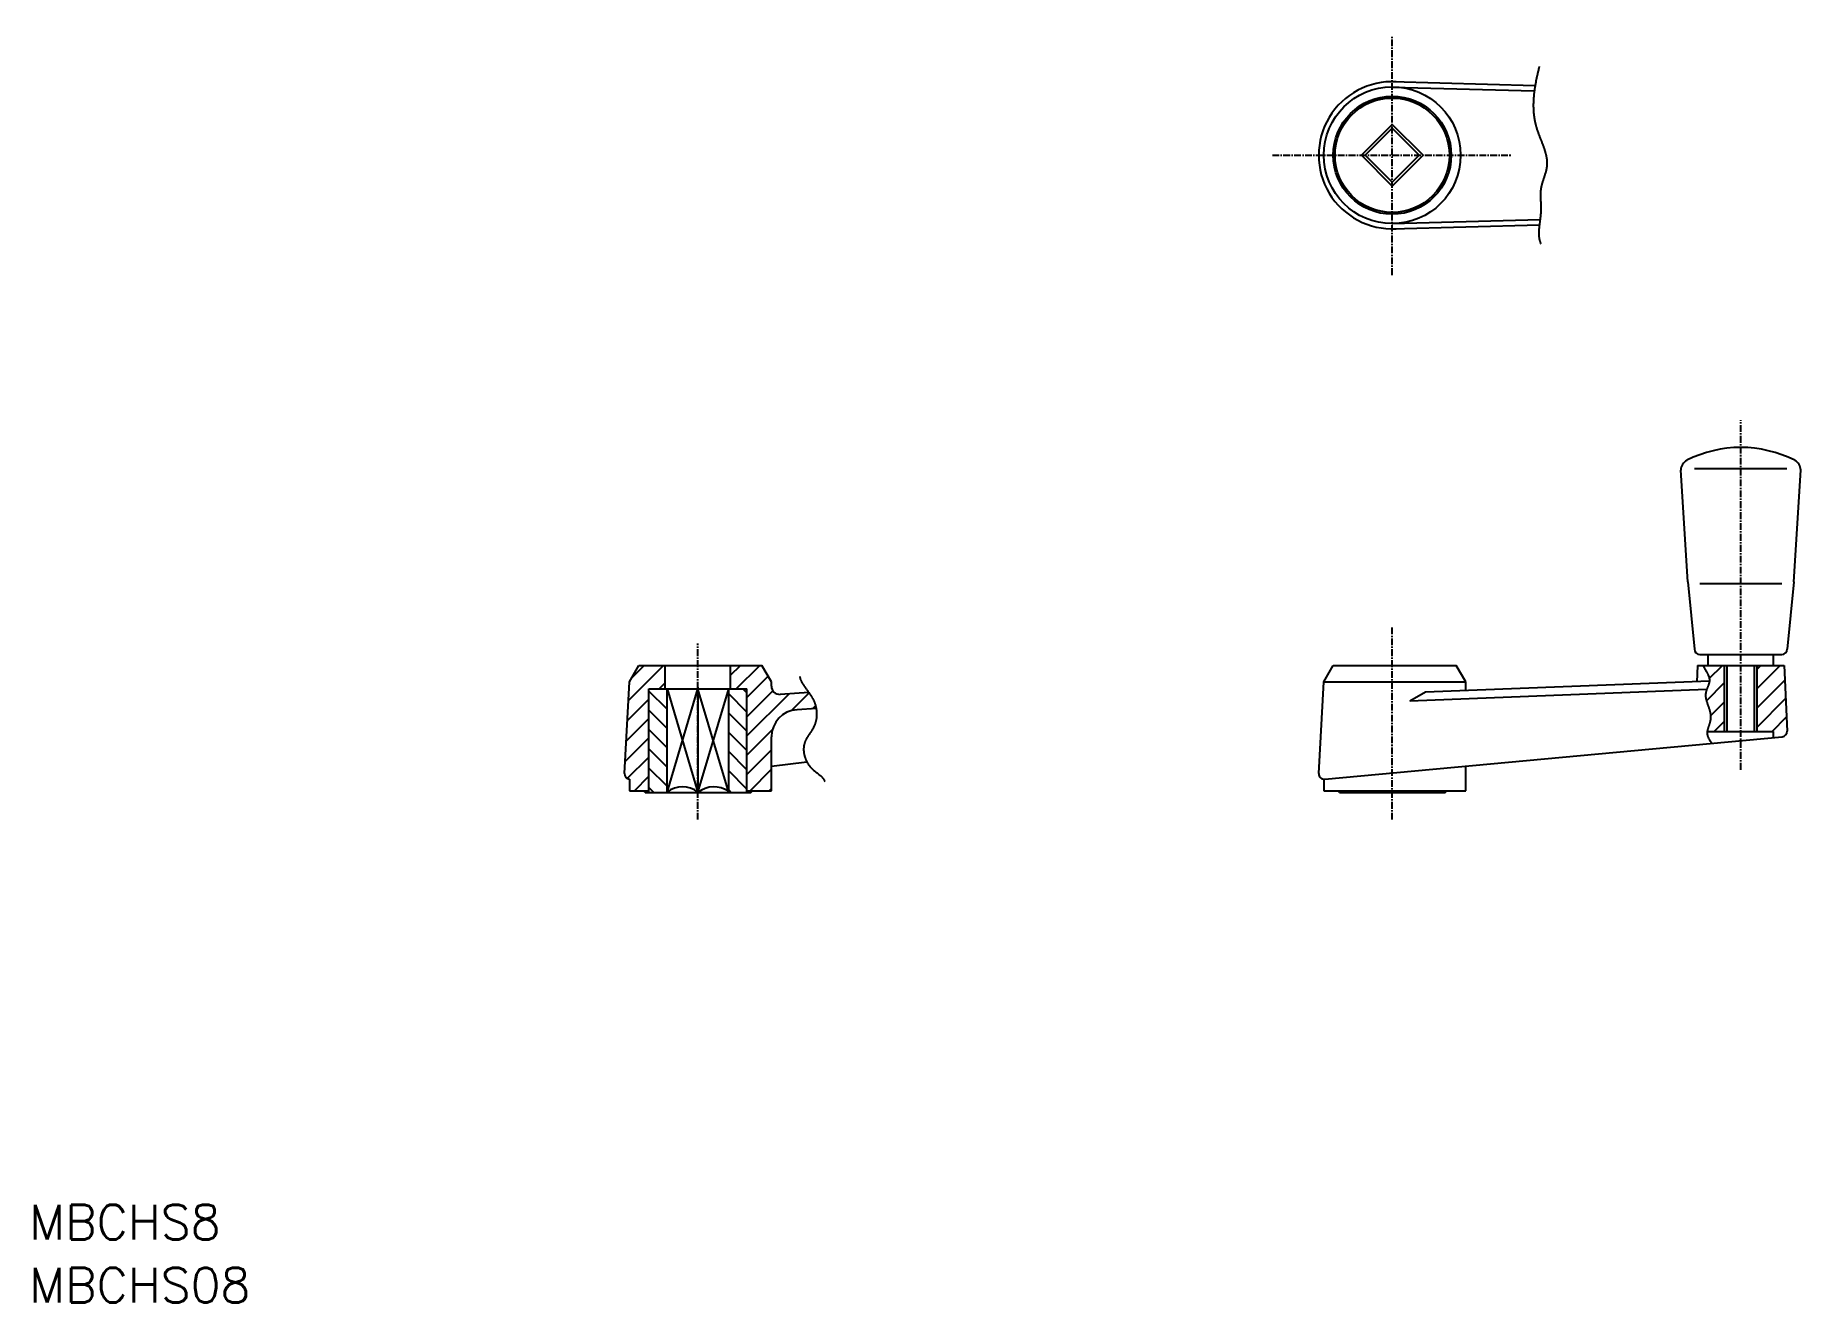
# Model space of a CAD drawing. Extents: x -75 to 250, y -48 to 185.
import ezdxf

# ---------------------------------------------------------------- set-up
doc = ezdxf.new("R2010")
doc.units = 0
doc.header["$MEASUREMENT"] = 0
doc.linetypes.add('CENTER', pattern=[2, 1.25, -0.25, 0.25, -0.25])
doc.layers.get('0').update_dxf_attribs({"linetype": 'CONTINUOUS'})
doc.layers.add('CENTER', color=1, linetype='CENTER')
doc.styles.get("Standard").update_dxf_attribs({"font": 'txt.shx', "bigfont": 'bigfont.shx'})

# ---------------------------------------------------------------- blocks, each defined once
blk = doc.blocks.new('*X2')
at = {"color": 0}
for p, q in [((231.69, 69.06), (231.73, 69.1)), ((232.85, 66.68), (235.27, 69.1)), ((232.32, 62.61), (235.63, 65.93)), ((233.09, 59.85), (235.63, 62.39)), ((233.76, 56.98), (235.63, 58.86))]:
    blk.add_line(p, q, dxfattribs=at)
blk = doc.blocks.new('*X3')
at = {"color": 0}
for p, q in [((241.63, 64.86), (245.88, 69.1)), ((241.63, 68.39), (242.34, 69.1)), ((241.63, 61.32), (246.72, 66.41)), ((241.63, 57.78), (246.87, 63.02)), ((244.37, 56.98), (247.02, 59.63))]:
    blk.add_line(p, q, dxfattribs=at)
blk = doc.blocks.new('*X4')
at = {"color": 0}
for p, q in [((41.48, 61.05), (38.14, 64.39)), ((41.48, 64.58), (41.27, 64.8)), ((56.14, 60.53), (52.8, 63.88)), ((56.14, 64.07), (55.41, 64.8)), ((41.48, 57.51), (38.14, 60.86)), ((56.14, 57), (52.8, 60.34)), ((41.48, 53.98), (38.14, 57.32)), ((56.14, 53.46), (52.8, 56.81)), ((41.48, 50.44), (38.14, 53.78)), ((56.14, 49.93), (52.8, 53.27)), ((41.48, 46.91), (38.14, 50.25)), ((56.14, 46.39), (52.8, 49.73)), ((39.05, 45.8), (38.14, 46.71)), ((53.2, 45.8), (52.8, 46.2))]:
    blk.add_line(p, q, dxfattribs=at)
blk = doc.blocks.new('*X5')
at = {"color": 0}
for p, q in [((34.39, 62.68), (40.82, 69.1)), ((35, 66.82), (37.28, 69.1)), ((53.14, 67.28), (54.96, 69.1)), ((54.19, 64.8), (58.49, 69.1)), ((40.05, 64.8), (41.14, 65.89)), ((56.14, 63.21), (60.05, 67.12)), ((34.18, 58.93), (38.14, 62.89)), ((56.14, 59.67), (60.9, 64.44)), ((56.14, 56.14), (63.88, 63.88)), ((64.33, 60.8), (67.56, 64.03)), ((68.2, 61.13), (68.75, 61.68)), ((33.97, 55.19), (38.14, 59.35)), ((33.76, 51.44), (38.14, 55.82)), ((56.14, 52.6), (60.81, 57.28)), ((34.18, 48.32), (38.14, 52.28)), ((56.14, 49.07), (60.64, 53.57)), ((35.49, 46.1), (38.14, 48.75)), ((56.71, 46.1), (60.64, 50.03)), ((60.24, 46.1), (60.64, 46.5))]:
    blk.add_line(p, q, dxfattribs=at)

msp = doc.modelspace()

# ---------------------------------------------------------------- linework, layer by layer
at = {"color": 7, "linetype": 'Continuous'}
for p, q in [((174.61, 175.22), (200.72, 174.54)), ((174.63, 176.22), (200.87, 175.54)), ((174.61, 150.22), (201.77, 150.93)), ((174.63, 149.22), (201.65, 149.93)), ((228.89, 84.44), (227.63, 104.94)), ((230.16, 105.2), (247.11, 105.2)), ((248.37, 84.44), (249.63, 104.94)), ((228.89, 84.44), (230.11, 72.1)), ((248.37, 84.44), (247.16, 72.1)), ((231.11, 84.1), (246.16, 84.1)), ((34.58, 66.1), (36.31, 69.1)), ((36.31, 69.1), (58.91, 69.1)), ((37.31, 69.1), (57.91, 69.1)), ((37.31, 69.1), (41.14, 69.1)), ((41.14, 64.8), (41.14, 69.1)), ((53.14, 64.8), (53.14, 69.1)), ((60.64, 66.1), (58.91, 69.1)), ((162.08, 66.1), (163.81, 69.1)), ((163.81, 69.1), (186.4, 69.1)), ((188.13, 66.1), (186.4, 69.1)), ((230.66, 69.1), (230.55, 66.03)), ((230.66, 69.1), (246.61, 69.1)), ((231.11, 71.1), (246.16, 71.1)), ((232.63, 69.1), (232.63, 71.1)), ((235.63, 56.98), (235.63, 69.1)), ((236.13, 56.98), (236.13, 69.1)), ((241.13, 56.98), (241.13, 69.1)), ((241.63, 56.98), (241.63, 69.1)), ((244.63, 69.1), (244.63, 71.1)), ((246.61, 69.1), (247.13, 57)), ((33.64, 49.25), (34.58, 66.1)), ((47.14, 65.1), (47.14, 45.8)), ((60.64, 65.28), (60.64, 66.1)), ((161.13, 49.25), (162.08, 66.1)), ((162.08, 66.1), (188.13, 66.1)), ((232.86, 66.22), (180.75, 64.19)), ((188.13, 64.48), (188.13, 66.1)), ((38.14, 64.8), (56.14, 64.8)), ((38.14, 45.8), (38.14, 64.8)), ((41.48, 45.8), (41.48, 64.8)), ((41.48, 45.8), (47.14, 64.8)), ((41.48, 64.8), (47.14, 45.8)), ((47.14, 45.8), (52.8, 64.8)), ((52.8, 45.8), (47.14, 64.8)), ((52.8, 45.8), (52.8, 64.8)), ((56.14, 45.8), (56.14, 64.8)), ((67.52, 64.1), (62.23, 63.78)), ((232.36, 64.65), (177.85, 62.52)), ((180.75, 64.19), (177.85, 62.52)), ((68.86, 61.17), (65.34, 60.96)), ((60.64, 46.1), (60.64, 55.97)), ((162.23, 48.21), (246.23, 56.01)), ((232.47, 56.98), (244.63, 56.98)), ((244.63, 55.86), (244.63, 56.98)), ((60.64, 50.62), (67.15, 51.38)), ((188.13, 46.1), (188.13, 50.62)), ((34.58, 48.23), (34.58, 46.1)), ((34.58, 46.1), (37.14, 46.1)), ((35.58, 46.1), (38.14, 46.1)), ((37.44, 45.8), (37.14, 46.1)), ((37.44, 45.8), (56.84, 45.8)), ((38.14, 45.8), (56.14, 45.8)), ((56.14, 46.1), (59.64, 46.1)), ((56.84, 45.8), (57.14, 46.1)), ((57.14, 46.1), (60.64, 46.1)), ((162.08, 48.23), (162.08, 46.1)), ((162.08, 46.1), (188.13, 46.1)), ((164.93, 45.8), (164.63, 46.1)), ((164.93, 45.8), (184.33, 45.8)), ((184.33, 45.8), (184.63, 46.1))]:
    msp.add_line(p, q, dxfattribs=at)
for points in [[(174.63, 157.07), (180.29, 162.72), (174.63, 168.38), (168.98, 162.72)], [(174.63, 157.77), (179.58, 162.72), (174.63, 167.67), (169.68, 162.72)]]:
    msp.add_lwpolyline(points, close=True, dxfattribs=at)
for points in [[(201.63, 179.02, 0), (201.6, 178.9, 0), (201.57, 178.79, 0), (201.55, 178.68, 0), (201.52, 178.57, 0), (201.49, 178.46, 0), (201.46, 178.35, 0), (201.43, 178.23, 0), (201.41, 178.12, 0), (201.38, 178.01, 0), (201.35, 177.9, 0), (201.33, 177.78, 0), (201.3, 177.67, 0), (201.28, 177.56, 0), (201.25, 177.45, 0), (201.22, 177.33, 0), (201.2, 177.22, 0), (201.18, 177.11, 0), (201.15, 176.99, 0), (201.13, 176.88, 0), (201.1, 176.77, 0), (201.08, 176.65, 0), (201.06, 176.54, 0), (201.03, 176.43, 0), (201.01, 176.31, 0), (200.99, 176.2, 0), (200.97, 176.09, 0), (200.95, 175.97, 0), (200.93, 175.86, 0), (200.91, 175.74, 0), (200.89, 175.63, 0), (200.87, 175.51, 0), (200.85, 175.4, 0), (200.83, 175.28, 0), (200.81, 175.17, 0), (200.8, 175.05, 0), (200.78, 174.94, 0), (200.76, 174.82, 0), (200.75, 174.71, 0), (200.73, 174.59, 0), (200.72, 174.48, 0), (200.7, 174.36, 0), (200.69, 174.25, 0), (200.67, 174.13, 0), (200.66, 174.02, 0), (200.65, 173.9, 0), (200.64, 173.79, 0), (200.63, 173.67, 0), (200.62, 173.55, 0), (200.61, 173.44, 0), (200.6, 173.32, 0), (200.59, 173.21, 0), (200.58, 173.09, 0), (200.57, 172.98, 0), (200.57, 172.86, 0), (200.56, 172.74, 0), (200.56, 172.63, 0), (200.55, 172.51, 0), (200.55, 172.4, 0), (200.55, 172.28, 0), (200.54, 172.16, 0), (200.54, 172.05, 0), (200.54, 171.93, 0), (200.54, 171.82, 0), (200.54, 171.7, 0), (200.54, 171.59, 0), (200.55, 171.47, 0), (200.55, 171.35, 0), (200.55, 171.24, 0), (200.56, 171.12, 0), (200.56, 171.01, 0), (200.57, 170.89, 0), (200.58, 170.78, 0), (200.59, 170.66, 0), (200.59, 170.54, 0), (200.6, 170.43, 0), (200.62, 170.31, 0), (200.63, 170.2, 0), (200.64, 170.08, 0), (200.65, 169.97, 0), (200.67, 169.85, 0), (200.68, 169.74, 0), (200.7, 169.62, 0), (200.72, 169.51, 0), (200.73, 169.39, 0), (200.75, 169.28, 0), (200.77, 169.16, 0), (200.8, 169.05, 0), (200.82, 168.93, 0), (200.84, 168.82, 0), (200.87, 168.7, 0), (200.89, 168.59, 0), (200.92, 168.48, 0), (200.94, 168.36, 0), (200.97, 168.25, 0), (201, 168.13, 0), (201.03, 168.02, 0), (201.06, 167.91, 0), (201.1, 167.79, 0), (201.13, 167.68, 0), (201.17, 167.57, 0), (201.2, 167.45, 0), (201.24, 167.34, 0), (201.28, 167.23, 0), (201.32, 167.11, 0), (201.36, 167, 0), (201.4, 166.89, 0), (201.44, 166.78, 0), (201.48, 166.66, 0), (201.52, 166.55, 0), (201.56, 166.44, 0), (201.6, 166.33, 0), (201.65, 166.22, 0), (201.69, 166.1, 0), (201.73, 165.99, 0), (201.78, 165.88, 0), (201.82, 165.77, 0), (201.87, 165.66, 0), (201.91, 165.55, 0), (201.95, 165.43, 0), (202, 165.32, 0), (202.04, 165.21, 0), (202.09, 165.1, 0), (202.13, 164.99, 0), (202.17, 164.88, 0), (202.21, 164.77, 0), (202.26, 164.66, 0), (202.3, 164.55, 0), (202.34, 164.44, 0), (202.38, 164.32, 0), (202.42, 164.21, 0), (202.46, 164.1, 0), (202.5, 163.99, 0), (202.54, 163.88, 0), (202.57, 163.77, 0), (202.61, 163.66, 0), (202.64, 163.55, 0), (202.68, 163.44, 0), (202.71, 163.33, 0), (202.74, 163.22, 0), (202.77, 163.11, 0), (202.8, 163, 0), (202.83, 162.89, 0), (202.85, 162.78, 0), (202.88, 162.67, 0), (202.9, 162.56, 0), (202.92, 162.45, 0), (202.94, 162.34, 0), (202.96, 162.23, 0), (202.98, 162.11, 0), (202.99, 162, 0), (203.01, 161.89, 0), (203.02, 161.78, 0), (203.03, 161.67, 0), (203.03, 161.56, 0), (203.04, 161.45, 0), (203.04, 161.34, 0), (203.04, 161.23, 0), (203.04, 161.12, 0), (203.04, 161.01, 0), (203.03, 160.9, 0), (203.02, 160.79, 0), (203.01, 160.68, 0), (203, 160.57, 0), (202.98, 160.46, 0), (202.96, 160.35, 0), (202.94, 160.24, 0), (202.92, 160.13, 0), (202.9, 160.02, 0), (202.87, 159.9, 0), (202.84, 159.79, 0), (202.81, 159.68, 0), (202.78, 159.57, 0), (202.75, 159.46, 0), (202.72, 159.35, 0), (202.68, 159.24, 0), (202.65, 159.13, 0), (202.61, 159.02, 0), (202.58, 158.91, 0), (202.54, 158.79, 0), (202.5, 158.68, 0), (202.47, 158.57, 0), (202.43, 158.46, 0), (202.39, 158.35, 0), (202.36, 158.24, 0), (202.32, 158.13, 0), (202.28, 158.02, 0), (202.25, 157.9, 0), (202.21, 157.79, 0), (202.18, 157.68, 0), (202.15, 157.57, 0), (202.12, 157.46, 0), (202.09, 157.35, 0), (202.06, 157.24, 0), (202.03, 157.12, 0), (202, 157.01, 0), (201.98, 156.9, 0), (201.96, 156.79, 0), (201.94, 156.68, 0), (201.92, 156.57, 0), (201.9, 156.45, 0), (201.89, 156.34, 0), (201.88, 156.23, 0), (201.87, 156.12, 0), (201.86, 156.01, 0), (201.85, 155.89, 0), (201.85, 155.78, 0), (201.85, 155.67, 0), (201.85, 155.56, 0), (201.84, 155.44, 0), (201.85, 155.33, 0), (201.85, 155.22, 0), (201.85, 155.11, 0), (201.85, 154.99, 0), (201.86, 154.88, 0), (201.86, 154.76, 0), (201.87, 154.65, 0), (201.87, 154.54, 0), (201.88, 154.42, 0), (201.88, 154.31, 0), (201.89, 154.19, 0), (201.9, 154.07, 0), (201.9, 153.96, 0), (201.91, 153.84, 0), (201.91, 153.72, 0), (201.92, 153.61, 0), (201.92, 153.49, 0), (201.92, 153.37, 0), (201.93, 153.25, 0), (201.93, 153.13, 0), (201.93, 153.01, 0), (201.93, 152.89, 0), (201.93, 152.77, 0), (201.92, 152.65, 0), (201.92, 152.53, 0), (201.91, 152.4, 0), (201.91, 152.28, 0), (201.9, 152.16, 0), (201.89, 152.03, 0), (201.88, 151.91, 0), (201.87, 151.79, 0), (201.85, 151.66, 0), (201.84, 151.54, 0), (201.83, 151.41, 0), (201.81, 151.29, 0), (201.8, 151.16, 0), (201.79, 151.04, 0), (201.77, 150.91, 0), (201.76, 150.79, 0), (201.74, 150.66, 0), (201.72, 150.54, 0)], [(201.72, 150.54, 0), (201.67, 150.04, 0), (201.65, 149.92, 0), (201.64, 149.8, 0), (201.62, 149.68, 0), (201.61, 149.55, 0), (201.6, 149.43, 0), (201.59, 149.31, 0), (201.58, 149.19, 0), (201.57, 149.07, 0), (201.56, 148.96, 0), (201.56, 148.84, 0), (201.55, 148.72, 0), (201.55, 148.6, 0), (201.54, 148.49, 0), (201.54, 148.38, 0), (201.54, 148.26, 0), (201.55, 148.15, 0), (201.55, 148.04, 0), (201.56, 147.93, 0), (201.56, 147.82, 0), (201.57, 147.71, 0), (201.59, 147.6, 0), (201.6, 147.5, 0), (201.62, 147.4, 0), (201.64, 147.29, 0), (201.66, 147.19, 0), (201.68, 147.09, 0), (201.71, 146.99, 0), (201.74, 146.9, 0), (201.77, 146.8, 0), (201.8, 146.71, 0), (201.84, 146.62, 0), (201.88, 146.53, 0), (201.93, 146.44, 0)], [(231.67, 69.1, 0), (231.7, 69.05, 0), (231.73, 69, 0), (231.76, 68.95, 0), (231.78, 68.9, 0), (231.81, 68.86, 0), (231.84, 68.81, 0), (231.86, 68.76, 0), (231.89, 68.71, 0), (231.92, 68.66, 0), (231.95, 68.62, 0), (231.97, 68.57, 0), (232, 68.52, 0), (232.02, 68.48, 0), (232.05, 68.43, 0), (232.08, 68.39, 0), (232.1, 68.34, 0), (232.13, 68.3, 0), (232.15, 68.25, 0), (232.18, 68.21, 0), (232.2, 68.17, 0), (232.22, 68.12, 0), (232.25, 68.08, 0), (232.27, 68.04, 0), (232.29, 68, 0), (232.32, 67.96, 0), (232.34, 67.92, 0), (232.36, 67.88, 0), (232.38, 67.84, 0), (232.41, 67.8, 0), (232.43, 67.76, 0), (232.45, 67.72, 0), (232.47, 67.68, 0), (232.49, 67.64, 0), (232.51, 67.6, 0), (232.53, 67.57, 0), (232.55, 67.53, 0), (232.56, 67.49, 0), (232.58, 67.46, 0), (232.6, 67.42, 0), (232.62, 67.38, 0), (232.63, 67.35, 0), (232.65, 67.31, 0), (232.66, 67.27, 0), (232.68, 67.24, 0), (232.69, 67.2, 0), (232.71, 67.17, 0), (232.72, 67.13, 0), (232.74, 67.09, 0), (232.75, 67.06, 0), (232.76, 67.02, 0), (232.77, 66.99, 0), (232.78, 66.95, 0), (232.79, 66.92, 0), (232.8, 66.88, 0), (232.81, 66.85, 0), (232.82, 66.81, 0), (232.83, 66.78, 0), (232.83, 66.74, 0), (232.84, 66.7, 0), (232.85, 66.67, 0), (232.85, 66.63, 0), (232.86, 66.6, 0), (232.86, 66.56, 0), (232.86, 66.52, 0), (232.87, 66.49, 0), (232.87, 66.45, 0), (232.87, 66.41, 0), (232.87, 66.38, 0), (232.87, 66.34, 0), (232.87, 66.3, 0), (232.87, 66.26, 0), (232.86, 66.22, 0), (232.86, 66.19, 0), (232.86, 66.15, 0), (232.85, 66.11, 0), (232.85, 66.07, 0), (232.84, 66.03, 0), (232.83, 65.99, 0), (232.82, 65.95, 0), (232.81, 65.91, 0), (232.8, 65.86, 0), (232.79, 65.82, 0), (232.78, 65.78, 0), (232.77, 65.74, 0), (232.76, 65.69, 0), (232.74, 65.65, 0), (232.73, 65.6, 0), (232.71, 65.56, 0), (232.69, 65.51, 0), (232.68, 65.47, 0), (232.66, 65.42, 0), (232.64, 65.37, 0), (232.62, 65.33, 0), (232.6, 65.28, 0), (232.58, 65.23, 0), (232.56, 65.18, 0), (232.54, 65.13, 0), (232.52, 65.08, 0), (232.5, 65.03, 0), (232.48, 64.98, 0), (232.46, 64.93, 0), (232.44, 64.88, 0), (232.42, 64.82, 0), (232.4, 64.77, 0), (232.38, 64.72, 0), (232.36, 64.66, 0), (232.34, 64.61, 0), (232.32, 64.55, 0), (232.31, 64.49, 0), (232.29, 64.44, 0), (232.27, 64.38, 0), (232.26, 64.32, 0), (232.24, 64.27, 0), (232.23, 64.21, 0), (232.22, 64.15, 0), (232.21, 64.09, 0), (232.19, 64.03, 0), (232.19, 63.97, 0), (232.18, 63.9, 0), (232.17, 63.84, 0), (232.17, 63.78, 0), (232.16, 63.72, 0), (232.16, 63.65, 0), (232.16, 63.59, 0), (232.16, 63.52, 0), (232.16, 63.46, 0), (232.17, 63.39, 0), (232.17, 63.32, 0), (232.18, 63.26, 0), (232.19, 63.19, 0), (232.2, 63.12, 0), (232.21, 63.05, 0), (232.23, 62.98, 0), (232.24, 62.91, 0), (232.26, 62.84, 0), (232.28, 62.77, 0), (232.3, 62.7, 0), (232.32, 62.63, 0), (232.34, 62.56, 0), (232.36, 62.48, 0), (232.38, 62.41, 0), (232.4, 62.34, 0), (232.43, 62.26, 0), (232.45, 62.19, 0), (232.48, 62.12, 0), (232.5, 62.04, 0), (232.53, 61.97, 0), (232.55, 61.89, 0), (232.58, 61.82, 0), (232.61, 61.74, 0), (232.63, 61.67, 0), (232.66, 61.59, 0), (232.69, 61.51, 0), (232.71, 61.44, 0), (232.74, 61.36, 0), (232.76, 61.29, 0), (232.79, 61.21, 0), (232.81, 61.13, 0), (232.84, 61.06, 0), (232.86, 60.98, 0), (232.88, 60.9, 0), (232.91, 60.82, 0), (232.93, 60.75, 0), (232.95, 60.67, 0), (232.97, 60.59, 0), (232.99, 60.52, 0), (233, 60.44, 0), (233.02, 60.36, 0), (233.03, 60.29, 0), (233.05, 60.21, 0), (233.06, 60.13, 0), (233.07, 60.06, 0), (233.08, 59.98, 0), (233.09, 59.9, 0), (233.09, 59.83, 0), (233.1, 59.75, 0), (233.1, 59.67, 0), (233.1, 59.6, 0), (233.1, 59.52, 0), (233.09, 59.45, 0), (233.09, 59.37, 0), (233.08, 59.3, 0), (233.07, 59.22, 0), (233.06, 59.15, 0), (233.05, 59.08, 0), (233.04, 59, 0), (233.02, 58.93, 0), (233, 58.86, 0), (232.99, 58.78, 0), (232.97, 58.71, 0), (232.95, 58.64, 0), (232.93, 58.57, 0), (232.91, 58.5, 0), (232.89, 58.42, 0), (232.87, 58.35, 0), (232.84, 58.28, 0), (232.82, 58.21, 0), (232.8, 58.14, 0), (232.77, 58.07, 0), (232.75, 58.01, 0), (232.73, 57.94, 0), (232.71, 57.87, 0), (232.68, 57.8, 0), (232.66, 57.73, 0), (232.64, 57.67, 0), (232.62, 57.6, 0), (232.6, 57.54, 0), (232.58, 57.47, 0), (232.56, 57.41, 0), (232.55, 57.34, 0), (232.53, 57.28, 0), (232.52, 57.21, 0), (232.5, 57.15, 0), (232.49, 57.09, 0), (232.48, 57.03, 0), (232.47, 56.97, 0), (232.46, 56.91, 0), (232.46, 56.85, 0), (232.46, 56.79, 0), (232.45, 56.73, 0), (232.45, 56.67, 0), (232.46, 56.61, 0), (232.46, 56.55, 0), (232.47, 56.5, 0), (232.48, 56.44, 0), (232.48, 56.38, 0), (232.5, 56.33, 0), (232.51, 56.27, 0), (232.52, 56.22, 0), (232.54, 56.16, 0), (232.55, 56.11, 0), (232.57, 56.06, 0), (232.59, 56, 0), (232.61, 55.95, 0), (232.63, 55.9, 0), (232.66, 55.85, 0), (232.68, 55.79, 0), (232.71, 55.74, 0), (232.73, 55.69, 0), (232.76, 55.64, 0), (232.79, 55.59, 0), (232.82, 55.54, 0), (232.85, 55.49, 0), (232.88, 55.44, 0), (232.91, 55.38, 0), (232.94, 55.33, 0), (232.97, 55.28, 0), (233.01, 55.23, 0), (233.04, 55.18, 0), (233.08, 55.13, 0), (233.11, 55.08, 0), (233.15, 55.03, 0), (233.18, 54.98, 0), (233.22, 54.93, 0), (233.25, 54.88, 0), (233.29, 54.83, 0), (233.31, 54.81, 0)], [(65.86, 67.06, 0), (65.86, 66.99, 0), (65.87, 66.93, 0), (65.88, 66.86, 0), (65.9, 66.79, 0), (65.91, 66.73, 0), (65.93, 66.66, 0), (65.95, 66.59, 0), (65.97, 66.53, 0), (66, 66.46, 0), (66.02, 66.39, 0), (66.05, 66.33, 0), (66.08, 66.26, 0), (66.12, 66.19, 0), (66.15, 66.12, 0), (66.18, 66.05, 0), (66.22, 65.98, 0), (66.26, 65.92, 0), (66.3, 65.85, 0), (66.34, 65.78, 0), (66.38, 65.71, 0), (66.43, 65.64, 0), (66.47, 65.57, 0), (66.52, 65.5, 0), (66.57, 65.42, 0), (66.62, 65.35, 0), (66.66, 65.28, 0), (66.71, 65.21, 0), (66.76, 65.14, 0), (66.82, 65.06, 0), (66.87, 64.99, 0), (66.92, 64.92, 0), (66.97, 64.85, 0), (67.03, 64.77, 0), (67.08, 64.7, 0), (67.14, 64.62, 0), (67.19, 64.55, 0), (67.24, 64.47, 0), (67.3, 64.4, 0), (67.35, 64.32, 0), (67.41, 64.25, 0), (67.46, 64.17, 0), (67.52, 64.1, 0), (67.57, 64.02, 0), (67.63, 63.94, 0), (67.68, 63.86, 0), (67.73, 63.79, 0), (67.78, 63.71, 0), (67.84, 63.63, 0), (67.89, 63.55, 0), (67.94, 63.47, 0), (67.99, 63.39, 0), (68.04, 63.31, 0), (68.09, 63.23, 0), (68.13, 63.15, 0), (68.18, 63.07, 0), (68.22, 62.99, 0), (68.27, 62.9, 0), (68.31, 62.82, 0), (68.35, 62.74, 0), (68.39, 62.66, 0), (68.43, 62.57, 0), (68.47, 62.49, 0), (68.5, 62.41, 0), (68.54, 62.32, 0), (68.57, 62.24, 0), (68.6, 62.15, 0), (68.63, 62.07, 0), (68.66, 61.98, 0), (68.69, 61.89, 0), (68.71, 61.81, 0), (68.74, 61.72, 0), (68.76, 61.64, 0), (68.78, 61.55, 0), (68.8, 61.46, 0), (68.82, 61.38, 0), (68.84, 61.29, 0), (68.85, 61.2, 0), (68.87, 61.11, 0), (68.88, 61.03, 0), (68.89, 60.94, 0), (68.91, 60.85, 0), (68.92, 60.77, 0), (68.92, 60.68, 0), (68.93, 60.59, 0), (68.94, 60.5, 0), (68.94, 60.42, 0), (68.94, 60.33, 0), (68.94, 60.24, 0), (68.94, 60.15, 0), (68.94, 60.07, 0), (68.94, 59.98, 0), (68.94, 59.89, 0), (68.93, 59.81, 0), (68.93, 59.72, 0), (68.92, 59.63, 0), (68.91, 59.55, 0), (68.9, 59.46, 0), (68.89, 59.38, 0), (68.87, 59.29, 0), (68.86, 59.21, 0), (68.84, 59.12, 0), (68.83, 59.04, 0), (68.81, 58.96, 0), (68.79, 58.87, 0), (68.77, 58.79, 0), (68.75, 58.71, 0), (68.72, 58.62, 0), (68.7, 58.54, 0), (68.67, 58.46, 0), (68.65, 58.38, 0), (68.62, 58.3, 0), (68.59, 58.22, 0), (68.56, 58.14, 0), (68.53, 58.06, 0), (68.49, 57.98, 0), (68.46, 57.9, 0), (68.42, 57.83, 0), (68.38, 57.75, 0), (68.35, 57.67, 0), (68.31, 57.6, 0), (68.27, 57.52, 0), (68.22, 57.45, 0), (68.18, 57.37, 0), (68.14, 57.3, 0), (68.09, 57.23, 0), (68.05, 57.15, 0), (68, 57.08, 0), (67.96, 57.01, 0), (67.91, 56.94, 0), (67.86, 56.87, 0), (67.82, 56.79, 0), (67.77, 56.72, 0), (67.72, 56.65, 0), (67.67, 56.58, 0), (67.62, 56.51, 0), (67.58, 56.44, 0), (67.53, 56.37, 0), (67.48, 56.3, 0), (67.43, 56.23, 0), (67.39, 56.16, 0), (67.34, 56.08, 0), (67.3, 56.01, 0), (67.25, 55.94, 0), (67.21, 55.87, 0), (67.16, 55.8, 0), (67.12, 55.72, 0), (67.08, 55.65, 0), (67.04, 55.58, 0), (67, 55.5, 0), (66.96, 55.43, 0), (66.93, 55.35, 0), (66.89, 55.28, 0), (66.86, 55.2, 0), (66.83, 55.13, 0), (66.8, 55.05, 0), (66.77, 54.97, 0), (66.74, 54.89, 0), (66.72, 54.81, 0), (66.69, 54.73, 0), (66.67, 54.65, 0), (66.65, 54.57, 0), (66.64, 54.49, 0), (66.62, 54.4, 0), (66.61, 54.32, 0), (66.59, 54.24, 0), (66.58, 54.15, 0), (66.58, 54.07, 0), (66.57, 53.98, 0), (66.56, 53.9, 0), (66.56, 53.81, 0), (66.56, 53.72, 0), (66.56, 53.64, 0), (66.56, 53.55, 0), (66.56, 53.46, 0), (66.57, 53.38, 0), (66.58, 53.29, 0), (66.59, 53.2, 0), (66.6, 53.11, 0), (66.61, 53.03, 0), (66.62, 52.94, 0), (66.64, 52.85, 0), (66.65, 52.77, 0), (66.67, 52.68, 0), (66.69, 52.59, 0), (66.71, 52.5, 0), (66.74, 52.42, 0), (66.76, 52.33, 0), (66.79, 52.25, 0), (66.82, 52.16, 0), (66.85, 52.08, 0), (66.88, 51.99, 0), (66.91, 51.91, 0), (66.94, 51.82, 0), (66.98, 51.74, 0), (67.02, 51.66, 0), (67.05, 51.57, 0), (67.09, 51.49, 0), (67.14, 51.41, 0), (67.18, 51.33, 0), (67.22, 51.25, 0), (67.27, 51.17, 0), (67.32, 51.09, 0), (67.36, 51.02, 0), (67.41, 50.94, 0), (67.46, 50.86, 0), (67.52, 50.79, 0), (67.57, 50.72, 0), (67.63, 50.64, 0), (67.68, 50.57, 0), (67.74, 50.5, 0), (67.8, 50.43, 0), (67.86, 50.36, 0), (67.92, 50.3, 0), (67.98, 50.23, 0), (68.05, 50.17, 0), (68.11, 50.1, 0), (68.18, 50.04, 0), (68.25, 49.98, 0), (68.32, 49.92, 0), (68.39, 49.86, 0), (68.46, 49.8, 0), (68.53, 49.74, 0), (68.6, 49.69, 0), (68.67, 49.63, 0), (68.74, 49.57, 0), (68.81, 49.52, 0), (68.88, 49.46, 0), (68.95, 49.41, 0), (69.02, 49.35, 0), (69.09, 49.3, 0), (69.16, 49.25, 0), (69.23, 49.19, 0), (69.3, 49.14, 0), (69.37, 49.08, 0), (69.44, 49.03, 0), (69.51, 48.97, 0), (69.57, 48.92, 0), (69.64, 48.86, 0), (69.7, 48.81, 0), (69.76, 48.75, 0), (69.82, 48.69, 0), (69.88, 48.63, 0), (69.93, 48.58, 0), (69.99, 48.52, 0), (70.04, 48.46, 0), (70.09, 48.39, 0), (70.14, 48.33, 0), (70.19, 48.27, 0), (70.23, 48.2, 0), (70.27, 48.13, 0), (70.31, 48.07, 0), (70.35, 48, 0), (70.38, 47.93, 0), (70.41, 47.85, 0), (70.44, 47.78, 0)]]:
    msp.add_polyline3d(points, dxfattribs=at)
for radius in [12.56, 10.83, 10.5]:
    msp.add_circle((174.63, 162.72), radius, dxfattribs=at)
for centre, radius, start, end in [((174.63, 162.72), 13.5, 87, 273), ((238.63, 87.12), 21.97, 63.2071, 116.7929), ((229.63, 104.94), 2, 116.7929, 180), ((247.63, 104.94), 2, 0, 63.2071), ((231.11, 72.1), 1, 180, 270), ((246.16, 72.1), 1, 270, 0), ((62.14, 65.28), 1.5, 180, 273.3851), ((65.64, 55.97), 5, 93.3851, 180), ((246.13, 57), 1, 275.7992, 0), ((34.64, 49.21), 1, 177.7392, 266.7048), ((162.13, 49.21), 1, 177.7392, 275.7992), ((44.31, 42.3), 4.5, 51.0705, 128.9295), ((50.05, 42.05), 4.75, 54.7055, 127.8986)]:
    msp.add_arc(centre, radius, start, end, dxfattribs=at)
at = {"layer": 'CENTER', "color": 1, "linetype": 'CENTER'}
for p, q in [((174.63, 140.72), (174.63, 184.72)), ((152.63, 162.72), (196.63, 162.72)), ((238.63, 49.96), (238.63, 114.1)), ((174.63, 40.8), (174.63, 76.1)), ((47.14, 40.8), (47.14, 73.1))]:
    msp.add_line(p, q, dxfattribs=at)

# ---------------------------------------------------------------- block references
at = {"color": 7, "linetype": 'Continuous'}
for name in ['*X5', '*X2', '*X3', '*X4']:
    msp.add_blockref(name, (0, 0), dxfattribs=at)

# ---------------------------------------------------------------- texts
for s, p in [('MBCHS8', (-75.62, -36.27)), ('MBCHS08', (-75.62, -47.85))]:
    msp.add_text(s, height=6.4, dxfattribs=at).set_placement(p)

doc.saveas('drawing.dxf')
